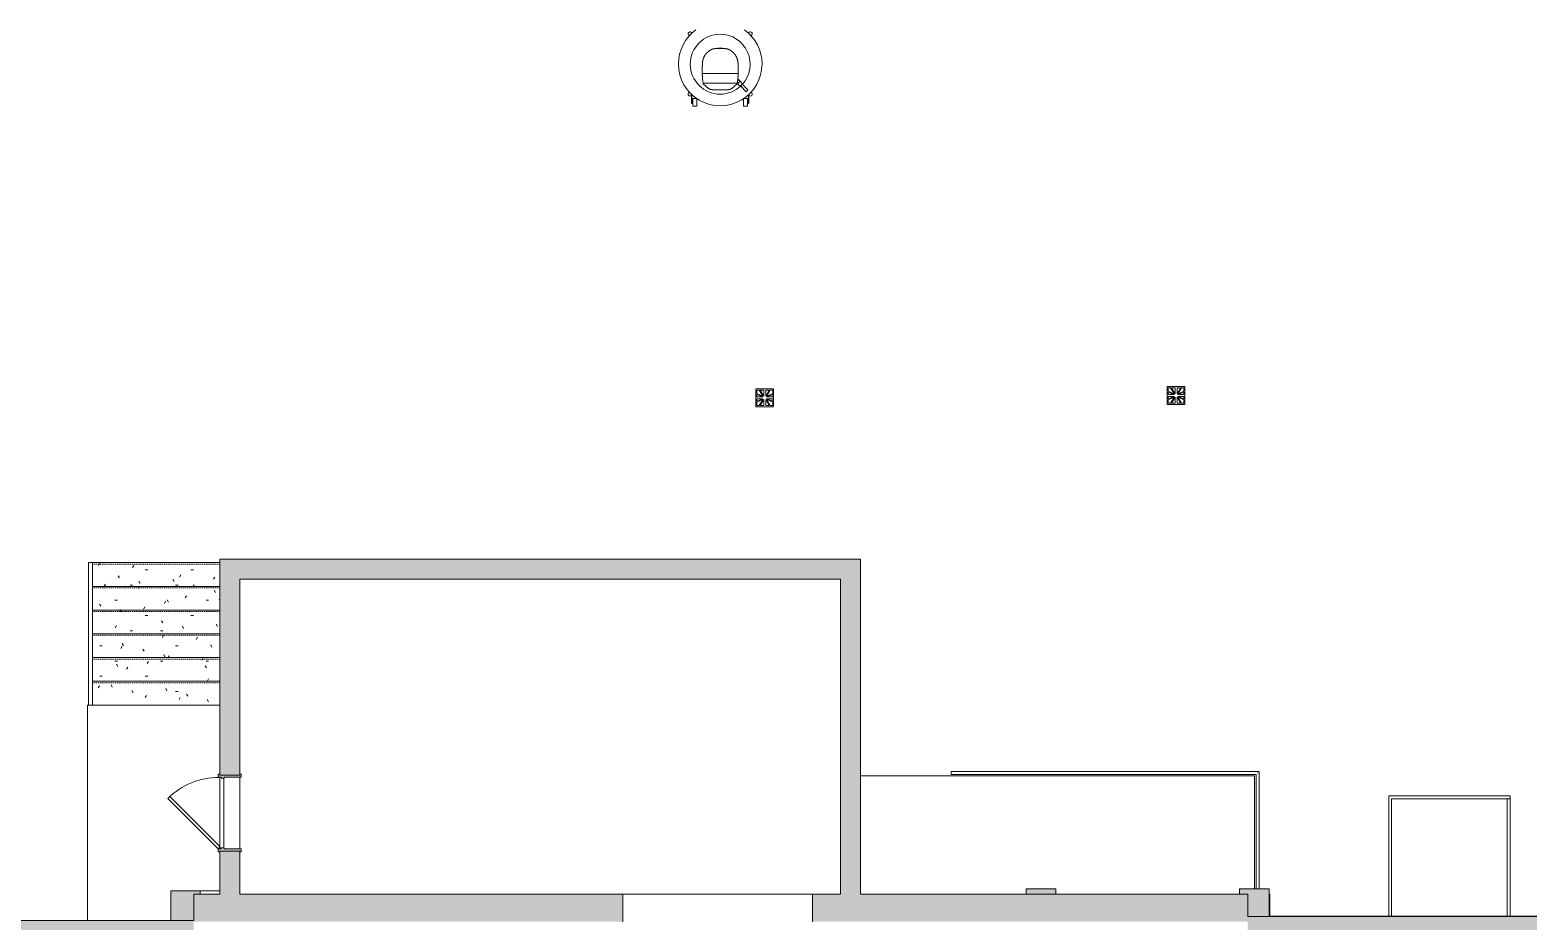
# Model space of a CAD drawing. Header units: inches. Extents: x 628 to 4524, y -721 to 887.
# Drawn here: x 2937 to 3695, y 437 to 887 of the extents above; entities that cross this region are included whole.
import ezdxf

# ---------------------------------------------------------------- set-up
doc = ezdxf.new("R2010")
doc.units = ezdxf.units.IN
doc.header["$MEASUREMENT"] = 0
doc.linetypes.add('Demolished', pattern=[0.1875, 0.125, -0.0625])
doc.linetypes.add('Overhead 1_16_', pattern=[0.101562, 0.0625, -0.039062])
for name, color, linetype, lineweight in [('A-DOOR', 31, 'Continuous', 13), ('A-FLOR', 192, 'Continuous', 13), ('A-FLOR-HRAL', 11, 'Continuous', 13), ('A-WALL', 113, 'Continuous', 13), ('A-WALL-PATT', 111, 'Continuous', 13), ('I-WALL', 2, 'Continuous', 13), ('P-SANR-FIXT', 6, 'Demolished', 9), ('Q-SPCQ', 91, 'Continuous', 13), ('S-STRS', 31, 'Continuous', 13)]:
    doc.layers.add(name, color=color, linetype=linetype, lineweight=lineweight)
pattern_1 = [(0, (3241.226, 0), (30.72, 7.68), [1.267, -21.773, 1.267, -21.773, -122.88]), (0, (3241.226, 0), (30.72, 7.68), [-46.08, 1.267, -44.813, 1.267, -21.773, -53.76]), (0, (3241.226, 0), (30.72, 7.68), [-115.2, 1.267, -14.093, 1.267, -37.133]), (120, (3252.746, 3.84), (-22.011075, 22.7643), [1.267, -21.773, 1.267, -21.773, -122.88]), (120, (3252.746, 3.84), (-22.011075, 22.7643), [-46.08, 1.267, -44.813, 1.267, -21.773, -53.76]), (120, (3252.746, 3.84), (-22.011075, 22.7643), [-115.2, 1.267, -14.093, 1.267, -37.133]), (240, (3256.586, 19.2), (-8.708925, -30.4443), [1.267, -21.773, 1.267, -21.773, -122.88]), (240, (3256.586, 19.2), (-8.708925, -30.4443), [-46.08, 1.267, -44.813, 1.267, -21.773, -53.76]), (240, (3256.586, 19.2), (-8.708925, -30.4443), [-115.2, 1.267, -14.093, 1.267, -37.133])]

# ---------------------------------------------------------------- blocks, each defined once
blk = doc.blocks.new('Top Rail Type - Top Rail_Internal_-6878798-FIRST FLOOR DEMOLITION')
at = {"layer": 'A-FLOR-HRAL', "lineweight": 9}
for p, q in [((-274.39, 618.11), (-272.39, 618.11)), ((-274.39, 546.11), (-274.39, 618.11)), ((-272.39, 618.11), (-272.39, 546.11)), ((-272.39, 546.11), (-274.39, 546.11))]:
    blk.add_line(p, q, dxfattribs=at)
blk = doc.blocks.new('Top Rail Type - Top Rail_Internal_-V12-FIRST FLOOR DEMOLITION')
at = {"layer": 'A-FLOR-HRAL', "lineweight": 9}
for p, q in [((-272.39, 618.11), (-274.39, 618.11)), ((-274.39, 618.11), (-274.39, 546.11)), ((-272.39, 618.11), (-272.39, 546.11)), ((-272.39, 546.11), (-274.39, 546.11))]:
    blk.add_line(p, q, dxfattribs=at)
blk = doc.blocks.new('Door - Single - Solid Door 36_ x 84_-7220045-FIRST FLOOR DEMOLITION')
at = {"layer": 'A-DOOR'}
h = blk.add_hatch(color=250, dxfattribs=at)
h.paths.add_polyline_path([(-15.63, -4.97), (-15.63, -5.72), (-14.13, -5.72), (-14.13, 2.9), (-13.63, 2.9), (-13.63, 4.4), (-14.13, 4.4), (-14.13, 5.9), (-15.63, 5.9), (-15.63, 5.15), (-15.26, 5.15), (-15.26, -4.97)], flags=0)
h.paths.add_polyline_path([(21.62, 2.9), (22.12, 2.9), (22.12, -5.72), (23.62, -5.72), (23.62, -4.97), (23.24, -4.97), (23.24, 5.15), (23.62, 5.15), (23.62, 5.9), (22.12, 5.9), (22.12, 4.4), (21.62, 4.4)], flags=0)
at = {"layer": 'A-DOOR', "color": 8, "lineweight": 20}
for p, q in [((-14.01, 5.9), (11.45, 31.36)), ((12.42, 30.38), (-13.03, 4.93)), ((11.45, 31.36), (12.42, 30.38)), ((-15.63, 5.9), (-15.63, 5.15)), ((-14.13, 5.9), (-15.63, 5.9)), ((-14.13, 4.4), (-14.13, 5.9)), ((-13.63, 4.4), (-14.13, 4.4)), ((-14.13, -5.72), (-14.13, 2.9)), ((-14.13, 2.9), (-13.63, 2.9)), ((-13.03, 4.93), (-14.01, 5.9)), ((-13.63, 2.9), (-13.63, 4.4)), ((22.12, 4.4), (21.62, 4.4)), ((21.62, 4.4), (21.62, 2.9)), ((21.62, 2.9), (22.12, 2.9)), ((23.62, 5.9), (22.12, 5.9)), ((22.12, 5.9), (22.12, 4.4)), ((22.12, 2.9), (22.12, -5.72)), ((23.62, 5.15), (23.62, 5.9)), ((-15.63, -4.97), (-15.63, -5.72)), ((-15.63, -5.72), (-14.13, -5.72)), ((22.12, -5.72), (23.62, -5.72)), ((23.62, -5.72), (23.62, -4.97))]:
    blk.add_line(p, q, dxfattribs=at)
at = {"layer": 'A-DOOR', "lineweight": 9}
blk.add_arc((-14.01, 5.9), 36, 359.5, 45, dxfattribs=at)
blk = doc.blocks.new('Floor Drain 9L x 9W - Floor Drain 9L x 9W-V14-FIRST FLOOR DEMOLITION')
at = {"layer": 'P-SANR-FIXT', "linetype": 'Continuous'}
for p, q in [((4.5, 4.5), (-4.5, 4.5)), ((-4.5, 4.5), (-4.5, -4.5)), ((-4, 2.21), (-4, 3.83)), ((-4, 3.83), (-2.75, 3.83)), ((-0.99, 0.8), (-4, 2.21)), ((-4, 1.63), (-0.91, 0.5)), ((-4, 0.5), (-4, 1.63)), ((-0.91, 0.5), (-4, 0.5)), ((-2.75, 3.83), (-0.99, 0.8)), ((-0.5, 0.83), (-2.25, 3.83)), ((-2.25, 3.83), (-0.5, 3.83)), ((-0.5, 3.83), (-0.5, 0.83)), ((0.5, 3.83), (2.25, 3.83)), ((2.25, 3.83), (0.5, 0.83)), ((0.5, 0.83), (0.5, 3.83)), ((0.91, 0.5), (4, 1.63)), ((4, 0.5), (0.91, 0.5)), ((0.99, 0.8), (2.75, 3.83)), ((4, 2.21), (0.99, 0.8)), ((2.75, 3.83), (4, 3.83)), ((4, 3.83), (4, 2.21)), ((4, 1.63), (4, 0.5)), ((4.5, -4.5), (4.5, 4.5)), ((-4.5, -4.5), (4.5, -4.5)), ((-4, -1.63), (-4, -0.5)), ((-4, -0.5), (-0.91, -0.5)), ((-0.91, -0.5), (-4, -1.63)), ((-4, -2.21), (-0.99, -0.8)), ((-4, -3.83), (-4, -2.21)), ((-2.75, -3.83), (-4, -3.83)), ((-0.99, -0.8), (-2.75, -3.83)), ((-2.25, -3.83), (-0.5, -0.83)), ((-0.5, -3.83), (-2.25, -3.83)), ((-0.5, -0.83), (-0.5, -3.83)), ((0.5, -3.83), (0.5, -0.83)), ((0.5, -0.83), (2.25, -3.83)), ((2.25, -3.83), (0.5, -3.83)), ((4, -1.63), (0.91, -0.5)), ((0.91, -0.5), (4, -0.5)), ((2.75, -3.83), (0.99, -0.8)), ((0.99, -0.8), (4, -2.21)), ((4, -3.83), (2.75, -3.83)), ((4, -0.5), (4, -1.63)), ((4, -2.21), (4, -3.83))]:
    blk.add_line(p, q, dxfattribs=at)
blk = doc.blocks.new('Top Rail Type - Top Rail_Internal_-6981539-FIRST FLOOR DEMOLITION')
at = {"layer": 'A-FLOR-HRAL', "lineweight": 9}
for p, q in [((317.6, 512.46), (161.85, 512.46)), ((161.85, 511.62), (161.85, 511.8)), ((161.85, 510.96), (316.1, 510.96)), ((316.1, 510.96), (316.1, 453.21)), ((317.6, 453.21), (317.6, 512.46))]:
    blk.add_line(p, q, dxfattribs=at)
blk.add_open_spline([(316.94, 511.8), (316.93, 511.79), (316.9, 511.76), (316.85, 511.71), (316.8, 511.67), (316.77, 511.63), (316.76, 511.62)], degree=3, knots=[0.46086968, 0.46086968, 0.46086968, 0.46086968, 0.47916667, 0.5, 0.52083333, 0.53913032, 0.53913032, 0.53913032, 0.53913032], dxfattribs=at)
blk = doc.blocks.new('Top Rail Type - Top Rail_Internal_-V25-FIRST FLOOR DEMOLITION')
at = {"layer": 'A-FLOR-HRAL', "lineweight": 9}
for p, q in [((161.85, 510.96), (161.85, 512.46)), ((317.6, 512.46), (161.85, 512.46)), ((316.1, 510.96), (161.85, 510.96)), ((316.1, 453.21), (316.1, 510.96)), ((317.6, 453.21), (317.6, 512.46))]:
    blk.add_line(p, q, dxfattribs=at)
blk = doc.blocks.new('Lifeguard Chair - 42_ Seat Height-6993972-FIRST FLOOR DEMOLITION')
at = {"layer": 'Q-SPCQ', "lineweight": 9}
for p, q in [((-14.53, 15.87), (-14.66, 16)), ((-14.53, 20.04), (-14.34, 20.04)), ((-14.53, 15.3), (-14.53, 20.04)), ((-14.34, 20.04), (-14.34, 15.47)), ((-14.27, 15.61), (-14.34, 15.68)), ((-13.85, 21.42), (-11.85, 21.42)), ((-13.85, 17.42), (-13.85, 21.42)), ((-11.9, 17.42), (-13.85, 17.42)), ((-11.85, 21.42), (-11.85, 17.45)), ((11.85, 21.42), (11.85, 17.45)), ((13.85, 21.42), (11.85, 21.42)), ((11.9, 17.42), (13.85, 17.42)), ((13.85, 17.42), (13.85, 21.42)), ((14.34, 15.68), (14.27, 15.61)), ((14.34, 20.04), (14.34, 15.47)), ((14.53, 20.04), (14.34, 20.04)), ((14.53, 15.3), (14.53, 20.04)), ((14.66, 16), (14.53, 15.87)), ((-16, 14.66), (-15.61, 14.27)), ((-13.16, 14.05), (-14.05, 13.16)), ((-14.05, 13.16), (-11.13, 10.24)), ((-10.24, 11.12), (-13.16, 14.05)), ((-11.13, 10.24), (-10.24, 11.12)), ((-10.71, 9.37), (-8.93, 7.58)), ((-8.62, 9.94), (-9.34, 10.67)), ((-8.93, 7.58), (-8.62, 9.94)), ((-8.64, 9.68), (8.64, 9.68)), ((-5.91, 12.43), (-8.59, 10.11)), ((3.55, 13.06), (-3.55, 13.06)), ((8.59, 10.11), (5.91, 12.43)), ((15.61, 14.27), (16, 14.66)), ((-9.05, 5.8), (-9.05, 1.12)), ((-9.05, 4.8), (9.05, 4.8)), ((9.05, 1.12), (9.05, 5.8)), ((-15.61, -14.27), (-16, -14.66)), ((-2.76, -7.72), (2.76, -7.72)), ((16, -14.66), (15.61, -14.27)), ((-14.66, -16), (-14.27, -15.61)), ((14.27, -15.61), (14.66, -16))]:
    blk.add_line(p, q, dxfattribs=at)
for centre, radius, start, end in [((0, 0), 21.15, 360, 180), ((-15.27, 15.27), 0.953, 49.85151, 220.14849), ((0, 0), 21.15, 133.36765, 137.00904), ((0, 0), 21.15, 132.42829, 132.6714), ((0, 0.13), 15.16, 90, 132.9746), ((0, 0.13), 15.16, 270, 90), ((0, 0), 21.15, 47.3286, 47.57171), ((0, 0), 21.15, 42.99096, 46.63235), ((15.27, 15.27), 0.953, 319.85151, 130.14849), ((0, 0), 21.15, 137.23201, 137.57171), ((0, 0.13), 15.16, 137.73463, 270), ((-10.03, 10.02), 0.944, 43.42564, 223.42564), ((-10.01, 10), 0.945, 221.5212, 45.33008), ((0, 0), 21.15, 42.42829, 42.76799), ((0, 0), 21.15, 180, 234.28731), ((0, 0), 21.15, 305.71269, 360), ((-15.27, -15.27), 0.953, 139.85151, 310.14849), ((0, 0), 21.15, 222.42829, 222.76799), ((0, 0), 21.15, 222.99096, 227.57171), ((0, 0.13), 8.19, 254.08842, 270), ((0, 0.13), 8.19, 270, 285.91158), ((0, 0), 21.15, 312.42829, 317.00904), ((15.27, -15.27), 0.953, 229.85151, 40.14849), ((0, 0), 21.15, 317.23201, 317.57171)]:
    blk.add_arc(centre, radius, start, end, dxfattribs=at)
for points, knots in [([(-8.59, 10.11), (-8.6, 9.99), (-8.63, 9.77), (-8.67, 9.49), (-8.71, 9.25), (-8.74, 9.05), (-8.77, 8.88), (-8.79, 8.72), (-8.81, 8.58), (-8.84, 8.38), (-8.87, 8.12), (-8.9, 7.81), (-8.93, 7.51), (-8.95, 7.21), (-8.97, 6.92), (-8.99, 6.65), (-9.01, 6.43), (-9.02, 6.25), (-9.03, 6.12), (-9.04, 5.97), (-9.05, 5.86), (-9.05, 5.8)], [0, 0, 0, 0, 0.041667, 0.083333, 0.125, 0.166667, 0.208333, 0.25, 0.291667, 0.333333, 0.416667, 0.5, 0.583333, 0.666667, 0.75, 0.8125, 0.875, 0.90625, 0.9375, 0.96875, 1, 1, 1, 1]), ([(-3.55, 13.06), (-3.6, 13.06), (-3.69, 13.06), (-3.8, 13.05), (-3.91, 13.03), (-4.01, 13.02), (-4.11, 13.01), (-4.21, 13), (-4.31, 12.99), (-4.4, 12.97), (-4.49, 12.96), (-4.61, 12.93), (-4.74, 12.9), (-4.89, 12.86), (-5.04, 12.81), (-5.21, 12.75), (-5.39, 12.67), (-5.6, 12.58), (-5.79, 12.49), (-5.91, 12.43)], [0, 0, 0, 0, 0.041667, 0.083333, 0.125, 0.166667, 0.208333, 0.25, 0.291667, 0.333333, 0.375, 0.416667, 0.5, 0.583333, 0.666667, 0.75, 0.833333, 0.916667, 1, 1, 1, 1]), ([(5.91, 12.43), (5.85, 12.46), (5.74, 12.51), (5.61, 12.57), (5.49, 12.63), (5.36, 12.69), (5.21, 12.75), (5.04, 12.81), (4.89, 12.86), (4.74, 12.9), (4.58, 12.94), (4.41, 12.97), (4.23, 13), (4.06, 13.02), (3.91, 13.03), (3.75, 13.05), (3.62, 13.06), (3.55, 13.06)], [0, 0, 0, 0, 0.041667, 0.083333, 0.125, 0.166667, 0.25, 0.333333, 0.416667, 0.5, 0.583333, 0.666667, 0.75, 0.8125, 0.875, 0.9375, 1, 1, 1, 1]), ([(9.05, 5.8), (9.05, 5.88), (9.04, 6.03), (9.03, 6.21), (9.01, 6.38), (9, 6.56), (8.99, 6.73), (8.98, 6.9), (8.97, 7.06), (8.95, 7.21), (8.94, 7.36), (8.93, 7.56), (8.9, 7.81), (8.87, 8.12), (8.83, 8.43), (8.79, 8.72), (8.74, 9.04), (8.69, 9.4), (8.63, 9.77), (8.6, 9.99), (8.59, 10.11)], [0, 0, 0, 0, 0.041667, 0.083333, 0.125, 0.166667, 0.208333, 0.25, 0.291667, 0.333333, 0.375, 0.416667, 0.5, 0.583333, 0.666667, 0.75, 0.833333, 0.916667, 0.958333, 1, 1, 1, 1]), ([(-9.05, 1.12), (-9.05, 0.98), (-9.04, 0.8), (-9.04, 0.59), (-9.04, 0.46), (-9.03, 0.34), (-9.03, 0.26), (-9.03, 0.18), (-9.03, 0.1), (-9.02, 0.04), (-9.02, -0.02), (-9.02, -0.08), (-9.02, -0.13), (-9.01, -0.19), (-9.01, -0.26), (-9, -0.39), (-8.99, -0.55), (-8.98, -0.74), (-8.95, -0.94), (-8.92, -1.16), (-8.88, -1.39), (-8.85, -1.59), (-8.81, -1.78), (-8.75, -2.05), (-8.65, -2.41), (-8.52, -2.8), (-8.36, -3.19), (-8.2, -3.52), (-8.06, -3.8), (-7.95, -4), (-7.84, -4.19), (-7.73, -4.36), (-7.62, -4.52), (-7.52, -4.67), (-7.41, -4.82), (-7.28, -4.99), (-7.14, -5.16), (-6.99, -5.32), (-6.85, -5.47), (-6.72, -5.6), (-6.59, -5.73), (-6.45, -5.86), (-6.3, -6), (-6.08, -6.19), (-5.83, -6.4), (-5.59, -6.57), (-5.4, -6.7), (-5.21, -6.83), (-5.03, -6.94), (-4.89, -7.02), (-4.78, -7.08), (-4.67, -7.15), (-4.56, -7.2), (-4.47, -7.25), (-4.38, -7.3), (-4.31, -7.33), (-4.22, -7.38), (-4.14, -7.41), (-4.05, -7.45), (-3.99, -7.47), (-3.93, -7.49), (-3.84, -7.52), (-3.73, -7.55), (-3.59, -7.59), (-3.46, -7.62), (-3.34, -7.64), (-3.25, -7.66), (-3.16, -7.67), (-3.08, -7.69), (-3, -7.7), (-2.89, -7.71), (-2.81, -7.71), (-2.76, -7.72)], [0, 0, 0, 0, 0.009615, 0.014423, 0.019231, 0.024038, 0.028846, 0.033654, 0.038462, 0.043269, 0.048077, 0.052885, 0.057692, 0.0625, 0.067308, 0.076923, 0.096154, 0.115385, 0.134615, 0.153846, 0.173077, 0.192308, 0.211538, 0.230769, 0.269231, 0.307692, 0.346154, 0.384615, 0.403846, 0.423077, 0.442308, 0.461538, 0.480769, 0.5, 0.519231, 0.538462, 0.557692, 0.576923, 0.596154, 0.615385, 0.634615, 0.653846, 0.673077, 0.692308, 0.730769, 0.75, 0.769231, 0.788462, 0.807692, 0.817308, 0.826923, 0.836538, 0.846154, 0.855769, 0.865385, 0.875, 0.884615, 0.903846, 0.913462, 0.918269, 0.923077, 0.932692, 0.942308, 0.951923, 0.961538, 0.966346, 0.971154, 0.975962, 0.980769, 0.985577, 0.990385, 1, 1, 1, 1]), ([(2.76, -7.72), (2.81, -7.71), (2.89, -7.71), (3, -7.7), (3.08, -7.69), (3.16, -7.67), (3.25, -7.66), (3.34, -7.64), (3.46, -7.62), (3.59, -7.59), (3.73, -7.55), (3.84, -7.52), (3.93, -7.49), (3.99, -7.47), (4.05, -7.45), (4.11, -7.42), (4.18, -7.4), (4.25, -7.37), (4.31, -7.33), (4.38, -7.3), (4.47, -7.25), (4.56, -7.2), (4.67, -7.15), (4.78, -7.08), (4.89, -7.02), (5.03, -6.94), (5.21, -6.83), (5.4, -6.7), (5.59, -6.57), (5.77, -6.44), (5.96, -6.29), (6.14, -6.15), (6.3, -6), (6.45, -5.86), (6.59, -5.73), (6.72, -5.6), (6.85, -5.47), (6.99, -5.32), (7.14, -5.16), (7.28, -4.99), (7.41, -4.82), (7.52, -4.67), (7.62, -4.52), (7.73, -4.36), (7.84, -4.19), (7.95, -4), (8.06, -3.8), (8.2, -3.52), (8.36, -3.19), (8.49, -2.87), (8.58, -2.61), (8.65, -2.41), (8.71, -2.19), (8.76, -1.98), (8.81, -1.78), (8.85, -1.59), (8.88, -1.39), (8.91, -1.2), (8.94, -1.05), (8.96, -0.91), (8.98, -0.74), (8.99, -0.55), (9, -0.39), (9.01, -0.26), (9.01, -0.19), (9.02, -0.13), (9.02, -0.08), (9.02, -0.02), (9.02, 0.04), (9.03, 0.1), (9.03, 0.18), (9.03, 0.26), (9.03, 0.34), (9.04, 0.46), (9.04, 0.59), (9.04, 0.8), (9.05, 0.98), (9.05, 1.12)], [0, 0, 0, 0, 0.009615, 0.014423, 0.019231, 0.024038, 0.028846, 0.033654, 0.038462, 0.048077, 0.057692, 0.067308, 0.076923, 0.081731, 0.086538, 0.096154, 0.105769, 0.115385, 0.125, 0.134615, 0.144231, 0.153846, 0.163462, 0.173077, 0.182692, 0.192308, 0.211538, 0.230769, 0.25, 0.269231, 0.288462, 0.307692, 0.326923, 0.346154, 0.365385, 0.384615, 0.403846, 0.423077, 0.442308, 0.461538, 0.480769, 0.5, 0.519231, 0.538462, 0.557692, 0.576923, 0.596154, 0.615385, 0.653846, 0.692308, 0.711538, 0.730769, 0.75, 0.769231, 0.788462, 0.807692, 0.826923, 0.846154, 0.855769, 0.865385, 0.884615, 0.903846, 0.923077, 0.932692, 0.9375, 0.942308, 0.947115, 0.951923, 0.956731, 0.961538, 0.966346, 0.971154, 0.975962, 0.980769, 0.985577, 0.990385, 1, 1, 1, 1])]:
    blk.add_open_spline(points, degree=3, knots=knots, dxfattribs=at)

msp = doc.modelspace()

# ---------------------------------------------------------------- hatches: boundary and pattern name
at = {"layer": 'A-WALL'}
for points in [[(3008.33, 437.11), (3020.02, 437.11), (3020.02, 450.38), (3023.33, 450.38), (3023.33, 452.11), (3008.33, 452.11), (3008.33, 451)], [(3455.94, 450.38), (3455.94, 453.21), (3440.94, 453.21), (3440.94, 450.38)], [(3553.94, 439.13), (3563.94, 439.13), (3563.94, 453.21), (3548.94, 453.21), (3548.94, 450.38), (3553.07, 450.38), (3553.07, 439.13)]]:
    msp.add_hatch(color=250, dxfattribs=at).paths.add_polyline_path(points, flags=0)
at = {"layer": 'A-WALL-PATT', "lineweight": 9}
h = msp.add_hatch(color=7, dxfattribs=at)
h.paths.add_polyline_path([(3043.3, 450.38), (3043.3, 472.19), (3033.17, 472.19), (3033.17, 450.38)], flags=0)
h.paths.add_polyline_path([(3033.17, 510.69), (3043.3, 510.69), (3043.3, 619.94), (3033.17, 619.94)], flags=0)
for points in [[(3347.17, 609.81), (3347.17, 619.94), (3043.3, 619.94), (3043.3, 609.81), (3096.86, 609.81)], [(3357.3, 450.38), (3357.3, 619.94), (3347.17, 619.94), (3347.17, 450.38)], [(3236.98, 436.5), (3236.98, 450.38), (3020.02, 450.38), (3020.02, 436.5), (3188.27, 436.5)], [(3548.14, 436.5), (3553.07, 436.5), (3553.07, 450.38), (3332.98, 450.38), (3332.98, 436.5), (3462.52, 436.5)], [(2504.86, 423.21), (3020.02, 423.21), (3020.02, 437.09), (2504.86, 437.09), (2504.86, 425.32)], [(4046.3, 425.25), (4046.3, 439.13), (3553.07, 439.13), (3553.07, 425.25), (4011.01, 425.25)]]:
    msp.add_hatch(color=7, dxfattribs=at).paths.add_polyline_path(points, flags=0)
at = {"layer": 'S-STRS', "lineweight": 9}
h = msp.add_hatch(dxfattribs=at)
h.set_pattern_fill('FP_6', color=256, style=0, pattern_type=2)
h.set_pattern_definition(pattern_1)
h.paths.add_polyline_path([(2968.83, 606.11), (3033.17, 606.11), (3033.17, 618.11), (2968.83, 618.11), (2968.83, 609.81)], flags=0)
h = msp.add_hatch(dxfattribs=at)
h.set_pattern_fill('FP_6', color=256, style=0, pattern_type=2)
h.set_pattern_definition(pattern_1)
h.paths.add_polyline_path([(2968.83, 594.11), (3033.17, 594.11), (3033.17, 606.11), (2968.83, 606.11)], flags=0)
h = msp.add_hatch(dxfattribs=at)
h.set_pattern_fill('FP_6', color=256, style=0, pattern_type=2)
h.set_pattern_definition(pattern_1)
h.paths.add_polyline_path([(2968.83, 582.11), (3033.17, 582.11), (3033.17, 594.11), (2968.83, 594.11)], flags=0)
h = msp.add_hatch(dxfattribs=at)
h.set_pattern_fill('FP_6', color=256, style=0, pattern_type=2)
h.set_pattern_definition(pattern_1)
h.paths.add_polyline_path([(2968.83, 570.11), (3033.17, 570.11), (3033.17, 582.11), (2968.83, 582.11)], flags=0)
h = msp.add_hatch(dxfattribs=at)
h.set_pattern_fill('FP_6', color=256, style=0, pattern_type=2)
h.set_pattern_definition(pattern_1)
h.paths.add_polyline_path([(2968.83, 558.11), (3033.17, 558.11), (3033.17, 570.11), (2968.83, 570.11)], flags=0)
h = msp.add_hatch(dxfattribs=at)
h.set_pattern_fill('FP_6', color=256, style=0, pattern_type=2)
h.set_pattern_definition(pattern_1)
h.paths.add_polyline_path([(2968.83, 546.11), (3033.17, 546.11), (3033.17, 558.11), (2968.83, 558.11)], flags=0)

# ---------------------------------------------------------------- linework, layer by layer
at = {"layer": 'A-FLOR'}
for p, q in [((2966.83, 546.11), (2966.26, 546.11)), ((2966.26, 546.11), (2966.26, 437.09)), ((3033.17, 546.11), (2968.83, 546.11)), ((3033.17, 509.56), (3033.17, 474.63)), ((3035.26, 473.81), (3035.26, 509.06)), ((3357.3, 510.38), (3556.44, 510.38)), ((3556.44, 510.38), (3556.44, 453.21)), ((3033.17, 474.19), (3033.17, 473.31)), ((3033.17, 452.09), (3023.33, 452.09)), ((3564.3, 450.38), (3563.94, 450.38)), ((3564.3, 439.38), (3564.3, 450.38)), ((4046.3, 439.38), (3564.3, 439.38))]:
    msp.add_line(p, q, dxfattribs=at)
at = {"layer": 'A-WALL', "lineweight": 9}
for p, q in [((3624.36, 439.38), (3624.36, 500.13)), ((3624.36, 500.13), (3685.86, 500.13)), ((3685.86, 500.13), (3685.86, 439.38)), ((3625.86, 498.63), (3625.86, 439.38)), ((3685.86, 498.63), (3625.86, 498.63)), ((3684.36, 439.38), (3684.36, 498.63)), ((3020.02, 437.11), (3020.02, 450.38)), ((3020.02, 450.38), (3023.33, 450.38)), ((3236.98, 450.38), (3332.98, 450.38)), ((3440.94, 450.38), (3455.94, 450.38)), ((3548.94, 450.38), (3553.07, 450.38)), ((3553.07, 450.38), (3553.07, 439.13)), ((3553.07, 439.13), (3563.94, 439.13))]:
    msp.add_line(p, q, dxfattribs=at)
at = {"layer": 'A-WALL', "color": 8, "lineweight": 20}
for p, q in [((3023.33, 452.11), (3008.33, 452.11)), ((3008.33, 452.11), (3008.33, 437.11)), ((3023.33, 450.38), (3023.33, 452.11)), ((3033.17, 450.38), (3023.33, 450.38)), ((3236.98, 450.38), (3043.3, 450.38)), ((3236.98, 436.5), (3236.98, 450.38)), ((3347.17, 450.38), (3332.98, 450.38)), ((3332.98, 450.38), (3332.98, 436.5)), ((3440.94, 450.38), (3357.3, 450.38)), ((3455.94, 453.21), (3440.94, 453.21)), ((3440.94, 453.21), (3440.94, 450.38)), ((3455.94, 450.38), (3455.94, 453.21)), ((3548.94, 450.38), (3455.94, 450.38)), ((3563.94, 453.21), (3548.94, 453.21)), ((3548.94, 453.21), (3548.94, 450.38)), ((3563.94, 439.13), (3563.94, 453.21)), ((3020.02, 437.09), (2504.86, 437.09)), ((3008.33, 437.11), (3020.02, 437.11)), ((3020.02, 437.11), (3020.02, 437.09)), ((4046.3, 439.13), (3563.94, 439.13))]:
    msp.add_line(p, q, dxfattribs=at)
at = {"layer": 'I-WALL', "color": 8, "lineweight": 20}
for p, q in [((3357.3, 619.94), (3033.17, 619.94)), ((3033.17, 619.94), (3033.17, 510.69)), ((3357.3, 450.38), (3357.3, 619.94)), ((3043.3, 609.81), (3347.17, 609.81)), ((3043.3, 510.69), (3043.3, 609.81)), ((3347.17, 609.81), (3347.17, 450.38)), ((3033.17, 510.69), (3043.3, 510.69)), ((3033.17, 472.19), (3033.17, 450.38)), ((3043.3, 472.19), (3033.17, 472.19)), ((3043.3, 450.38), (3043.3, 472.19))]:
    msp.add_line(p, q, dxfattribs=at)
at = {"layer": 'I-WALL', "lineweight": 9}
msp.add_line((3043.3, 509.56), (3043.3, 473.31), dxfattribs=at)
at = {"layer": 'S-STRS', "lineweight": 9}
for p, q in [((3033.17, 618.11), (2968.83, 618.11)), ((3033.17, 606.11), (2968.83, 606.11)), ((3033.17, 594.11), (2968.83, 594.11)), ((3033.17, 582.11), (2968.83, 582.11)), ((3033.17, 570.11), (2968.83, 570.11)), ((3033.17, 558.11), (2968.83, 558.11))]:
    msp.add_line(p, q, dxfattribs=at)
at = {"layer": 'S-STRS', "linetype": 'Overhead 1_16_', "lineweight": 9}
for p, q in [((3033.17, 617.36), (2968.83, 617.36)), ((3033.17, 605.36), (2968.83, 605.36)), ((3033.17, 593.36), (2968.83, 593.36)), ((3033.17, 581.36), (2968.83, 581.36)), ((3033.17, 569.36), (2968.83, 569.36)), ((3033.17, 557.36), (2968.83, 557.36))]:
    msp.add_line(p, q, dxfattribs=at)

# ---------------------------------------------------------------- block references
at = {"layer": 'A-DOOR', "rotation": 89.99999999999993}
msp.add_blockref('Door - Single - Solid Door 36_ x 84_-7220045-FIRST FLOOR DEMOLITION', (3038.32, 487.44), dxfattribs=at)
at = {"layer": 'A-FLOR-HRAL', "lineweight": 9}
for name in ['Top Rail Type - Top Rail_Internal_-6878798-FIRST FLOOR DEMOLITION', 'Top Rail Type - Top Rail_Internal_-V12-FIRST FLOOR DEMOLITION', 'Top Rail Type - Top Rail_Internal_-6981539-FIRST FLOOR DEMOLITION', 'Top Rail Type - Top Rail_Internal_-V25-FIRST FLOOR DEMOLITION']:
    msp.add_blockref(name, (3241.23, 0), dxfattribs=at)
at = {"layer": 'P-SANR-FIXT', "linetype": 'Continuous'}
for p in [(3308.8, 701.44), (3516.8, 702.63)]:
    msp.add_blockref('Floor Drain 9L x 9W - Floor Drain 9L x 9W-V14-FIRST FLOOR DEMOLITION', p, dxfattribs=at)
at = {"layer": 'Q-SPCQ', "lineweight": 9, "rotation": 180}
msp.add_blockref('Lifeguard Chair - 42_ Seat Height-6993972-FIRST FLOOR DEMOLITION', (3286.27, 870.3), dxfattribs=at)

doc.saveas('drawing.dxf')
